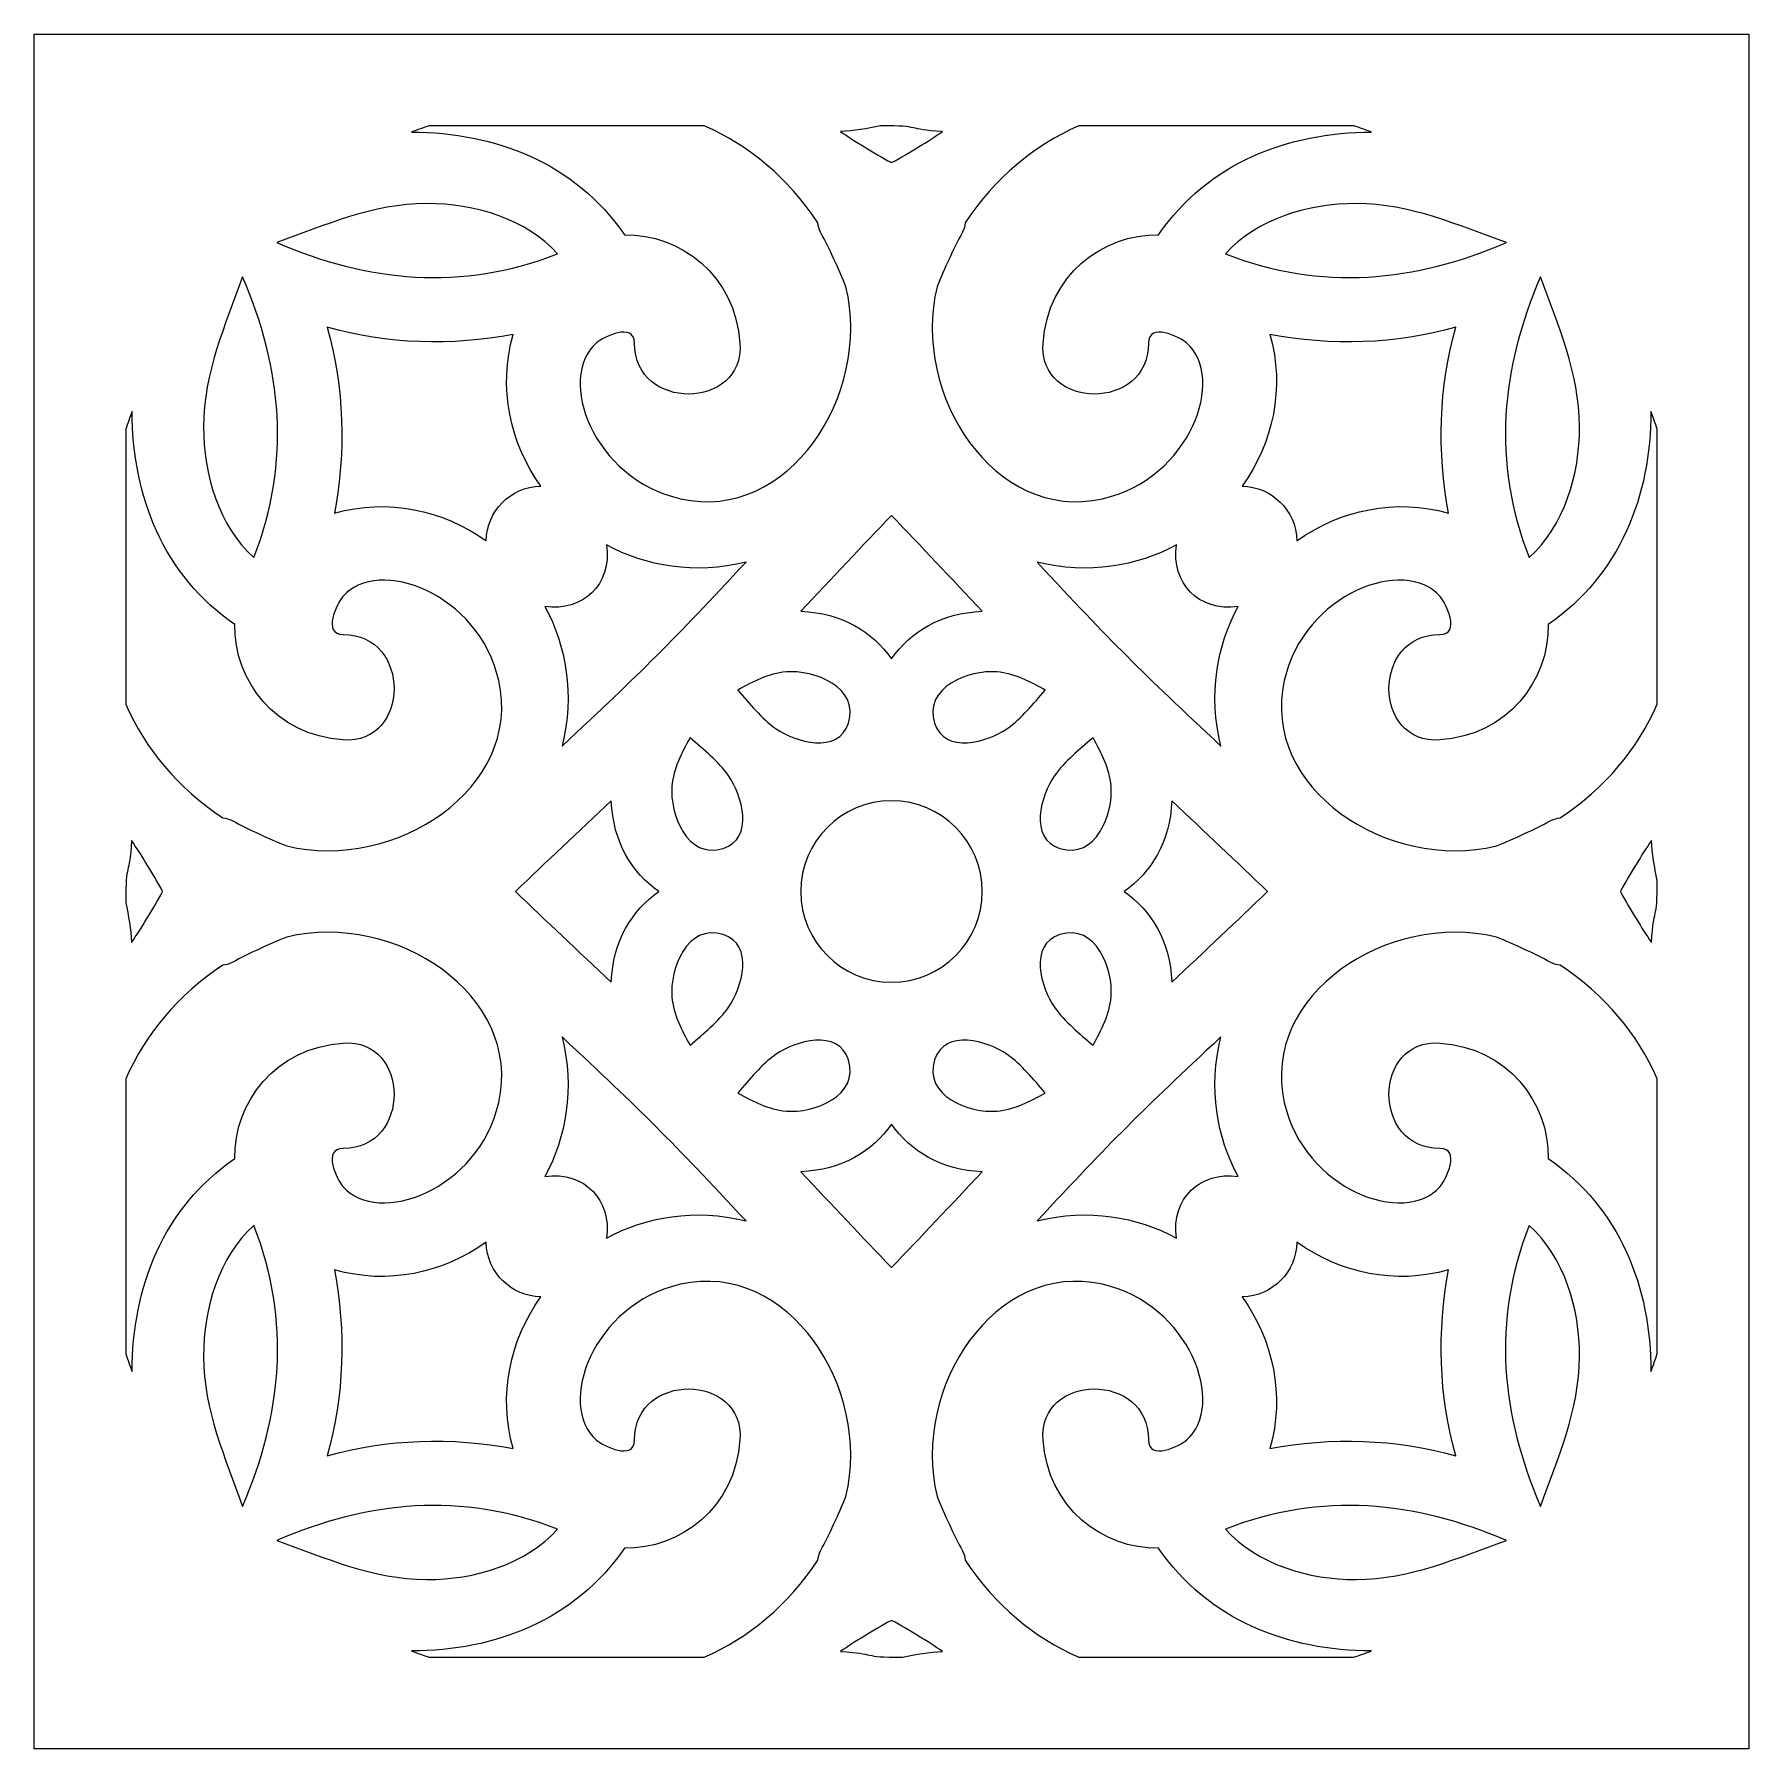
# Model space of a CAD drawing. Header units: millimetres. Extents: x -515 to 516, y -311 to 311.
# Drawn here: x -149.8 to 150.1, y 10.8 to 310.8 of the extents above; entities that cross this region are included whole.
import ezdxf

# ---------------------------------------------------------------- set-up
doc = ezdxf.new("R2010")
doc.units = ezdxf.units.MM
doc.header["$MEASUREMENT"] = 0
doc.layers.add('layer 1', color=7, linetype='Continuous')

msp = doc.modelspace()

# ---------------------------------------------------------------- linework, layer by layer
at = {"layer": 'layer 1'}
for points, knots in [([(-149.8496, 10.8001), (-135.1426, 10.8001), (135.4446, 10.8001), (150.1487, 10.8001), (150.1487, 10.8001), (150.1487, 23.974), (150.1487, 307.0618), (150.1487, 310.8005), (150.1487, 310.8005), (140.1618, 310.8005), (-143.768, 310.8005), (-149.8496, 310.8005), (-149.8496, 310.8005), (-149.8496, 296.0879), (-149.8496, 25.5043), (-149.8496, 10.8001)], [0, 0, 0, 0, 0.2, 0.2, 0.2, 0.2, 0.4, 0.4, 0.4, 0.4, 0.6, 0.6, 0.6, 0.6, 1, 1, 1, 1]), ([(-80.7227, 294.8002), (-80.7227, 294.8002), (-32.6254, 294.8002), (-32.6254, 294.8002), (-32.6254, 294.8002), (-24.8006, 291.3124), (-17.9641, 285.7313), (-12.7358, 277.8025), (-12.7358, 277.8025), (-12.6972, 277.25), (-12.5524, 276.6933), (-12.2628, 276.1541), (-12.2628, 276.1541), (-10.6158, 273.088), (-9.1587, 269.9003), (-7.8183, 266.636), (-7.8183, 266.636), (-3.2493, 247.6638), (-17.9465, 225.2895), (-36.7458, 229.5273), (-36.7458, 229.5273), (-52.1163, 232.9898), (-58.5086, 250.6891), (-51.4879, 256.796), (-51.4879, 256.796), (-50.3169, 257.8145), (-44.8103, 260.5158), (-44.8173, 256.7454), (-44.8173, 256.7454), (-44.8314, 244.7741), (-25.5731, 244.9801), (-26.3673, 256.7454), (-26.3673, 256.7454), (-27.168, 268.5739), (-36.8273, 275.9285), (-46.5774, 275.6923), (-46.5774, 275.6923), (-55.1501, 288.266), (-69.2048, 293.6812), (-83.8344, 293.6812), (-83.8344, 293.6812), (-82.8012, 294.0762), (-81.7637, 294.4445), (-80.7227, 294.8002)], [0, 0, 0, 0, 0.08333333, 0.08333333, 0.08333333, 0.08333333, 0.16666667, 0.16666667, 0.16666667, 0.16666667, 0.25, 0.25, 0.25, 0.25, 0.33333333, 0.33333333, 0.33333333, 0.33333333, 0.41666667, 0.41666667, 0.41666667, 0.41666667, 0.5, 0.5, 0.5, 0.5, 0.58333333, 0.58333333, 0.58333333, 0.58333333, 0.66666667, 0.66666667, 0.66666667, 0.66666667, 0.75, 0.75, 0.75, 0.75, 0.83333333, 0.83333333, 0.83333333, 0.83333333, 1, 1, 1, 1]), ([(-1.7711, 294.8002), (5.6579, 294.8002), (2.5222, 294.1781), (9.0902, 293.7733), (9.0902, 293.7733), (6.5225, 292.0743), (3.4424, 290.1062), (0.1513, 288.3468), (0.1513, 288.3468), (-3.1404, 290.1069), (-6.2163, 292.0743), (-8.7883, 293.7733), (-8.7883, 293.7733), (-6.4314, 293.9181), (-4.0858, 294.2772), (-1.7711, 294.8002)], [0, 0, 0, 0, 0.2, 0.2, 0.2, 0.2, 0.4, 0.4, 0.4, 0.4, 0.6, 0.6, 0.6, 0.6, 1, 1, 1, 1]), ([(13.0378, 277.8025), (18.266, 285.7313), (25.1032, 291.3124), (32.9315, 294.8002), (32.9315, 294.8002), (32.9315, 294.8002), (81.0288, 294.8002), (81.0288, 294.8002), (81.0288, 294.8002), (82.0663, 294.4445), (83.1031, 294.0762), (84.1406, 293.6812), (84.1406, 293.6812), (69.5074, 293.6812), (55.4563, 288.266), (46.8801, 275.6923), (46.8801, 275.6923), (37.1328, 275.9285), (27.4741, 268.5739), (26.6728, 256.7454), (26.6728, 256.7454), (25.8757, 244.9801), (45.1376, 244.7741), (45.12, 256.7454), (45.12, 256.7454), (45.1165, 260.5158), (50.6195, 257.8145), (51.7906, 256.796), (51.7906, 256.796), (58.8113, 250.6891), (52.4183, 232.9898), (37.052, 229.5273), (37.052, 229.5273), (18.252, 225.2895), (3.552, 247.6638), (8.1237, 266.636), (8.1237, 266.636), (9.4642, 269.9003), (10.9213, 273.088), (12.5654, 276.1541), (12.5654, 276.1541), (12.855, 276.6933), (13.0026, 277.25), (13.0378, 277.8025)], [0, 0, 0, 0, 0.08333333, 0.08333333, 0.08333333, 0.08333333, 0.16666667, 0.16666667, 0.16666667, 0.16666667, 0.25, 0.25, 0.25, 0.25, 0.33333333, 0.33333333, 0.33333333, 0.33333333, 0.41666667, 0.41666667, 0.41666667, 0.41666667, 0.5, 0.5, 0.5, 0.5, 0.58333333, 0.58333333, 0.58333333, 0.58333333, 0.66666667, 0.66666667, 0.66666667, 0.66666667, 0.75, 0.75, 0.75, 0.75, 0.83333333, 0.83333333, 0.83333333, 0.83333333, 1, 1, 1, 1]), ([(-81.1887, 281.1877), (-72.7502, 281.2179), (-63.8852, 278.5532), (-58.2759, 272.3802), (-58.2759, 272.3802), (-75.1563, 265.7686), (-91.4476, 267.5097), (-107.4353, 274.3603), (-107.4353, 274.3603), (-98.9407, 277.3681), (-90.7349, 281.1532), (-81.1887, 281.1877)], [0, 0, 0, 0, 0.25, 0.25, 0.25, 0.25, 0.5, 0.5, 0.5, 0.5, 1, 1, 1, 1]), ([(58.5779, 272.3802), (64.1906, 278.5532), (73.0529, 281.2179), (81.4949, 281.1877), (81.4949, 281.1877), (91.0376, 281.1532), (99.2426, 277.3681), (107.7415, 274.3603), (107.7415, 274.3603), (91.7538, 267.5097), (75.459, 265.7686), (58.5779, 272.3802)], [0, 0, 0, 0, 0.25, 0.25, 0.25, 0.25, 0.5, 0.5, 0.5, 0.5, 1, 1, 1, 1]), ([(-113.4115, 268.387), (-106.5602, 252.3993), (-104.8177, 236.1073), (-111.4286, 219.2262), (-111.4286, 219.2262), (-117.6022, 224.8368), (-120.2655, 233.7005), (-120.2374, 242.1403), (-120.2374, 242.1403), (-120.2023, 251.6837), (-116.4171, 259.8902), (-113.4115, 268.387)], [0, 0, 0, 0, 0.25, 0.25, 0.25, 0.25, 0.5, 0.5, 0.5, 0.5, 1, 1, 1, 1]), ([(120.5401, 242.1403), (120.5717, 233.7005), (117.9049, 224.8368), (111.7347, 219.2262), (111.7347, 219.2262), (105.1204, 236.1073), (106.8629, 252.3993), (113.7134, 268.387), (113.7134, 268.387), (116.7198, 259.8902), (120.5085, 251.6837), (120.5401, 242.1403)], [0, 0, 0, 0, 0.25, 0.25, 0.25, 0.25, 0.5, 0.5, 0.5, 0.5, 1, 1, 1, 1]), ([(-98.5737, 259.5233), (-88.1419, 256.5605), (-76.7365, 256.2484), (-66.0438, 258.2686), (-66.0438, 258.2686), (-68.7528, 248.9557), (-66.5907, 239.3203), (-61.2317, 231.7366), (-61.2317, 231.7366), (-66.6258, 231.5777), (-70.6331, 227.3131), (-70.7856, 222.1833), (-70.7856, 222.1833), (-78.37, 227.5409), (-88.0041, 229.7044), (-97.3176, 226.994), (-97.3176, 226.994), (-95.2996, 237.6895), (-95.6103, 249.0928), (-98.5737, 259.5233)], [0, 0, 0, 0, 0.16666667, 0.16666667, 0.16666667, 0.16666667, 0.33333333, 0.33333333, 0.33333333, 0.33333333, 0.5, 0.5, 0.5, 0.5, 0.66666667, 0.66666667, 0.66666667, 0.66666667, 1, 1, 1, 1]), ([(66.35, 258.2686), (77.0426, 256.2484), (88.4445, 256.5605), (98.8757, 259.5233), (98.8757, 259.5233), (95.9157, 249.0928), (95.6023, 237.6895), (97.6203, 226.994), (97.6203, 226.994), (88.3103, 229.7044), (78.6727, 227.5409), (71.0911, 222.1833), (71.0911, 222.1833), (70.9287, 227.607), (66.636, 231.5861), (61.5378, 231.7366), (61.5378, 231.7366), (66.8933, 239.3203), (69.0562, 248.9557), (66.35, 258.2686)], [0, 0, 0, 0, 0.16666667, 0.16666667, 0.16666667, 0.16666667, 0.33333333, 0.33333333, 0.33333333, 0.33333333, 0.5, 0.5, 0.5, 0.5, 0.66666667, 0.66666667, 0.66666667, 0.66666667, 1, 1, 1, 1]), ([(-133.8514, 241.6743), (-133.495, 242.7132), (-133.1246, 243.7514), (-132.7295, 244.7868), (-132.7295, 244.7868), (-132.7295, 230.1536), (-127.3143, 216.1017), (-114.7414, 207.5276), (-114.7414, 207.5276), (-114.9776, 197.7783), (-107.6223, 188.1196), (-95.7937, 187.3183), (-95.7937, 187.3183), (-84.0284, 186.5219), (-83.8239, 205.783), (-95.7937, 205.7669), (-95.7937, 205.7669), (-99.5648, 205.7612), (-96.8629, 211.2671), (-95.8465, 212.4382), (-95.8465, 212.4382), (-89.7361, 219.4581), (-72.041, 213.0659), (-68.5771, 197.6975), (-68.5771, 197.6975), (-64.3399, 178.8981), (-86.7136, 164.1996), (-105.6858, 168.7692), (-105.6858, 168.7692), (-108.9487, 170.1089), (-112.1378, 171.5668), (-115.2032, 173.213), (-115.2032, 173.213), (-115.743, 173.5026), (-116.3004, 173.6474), (-116.8508, 173.6861), (-116.8508, 173.6861), (-124.781, 178.9143), (-130.3621, 185.7515), (-133.8514, 193.5791), (-133.8514, 193.5791), (-133.8514, 193.5791), (-133.8514, 241.6743), (-133.8514, 241.6743)], [0, 0, 0, 0, 0.08333333, 0.08333333, 0.08333333, 0.08333333, 0.16666667, 0.16666667, 0.16666667, 0.16666667, 0.25, 0.25, 0.25, 0.25, 0.33333333, 0.33333333, 0.33333333, 0.33333333, 0.41666667, 0.41666667, 0.41666667, 0.41666667, 0.5, 0.5, 0.5, 0.5, 0.58333333, 0.58333333, 0.58333333, 0.58333333, 0.66666667, 0.66666667, 0.66666667, 0.66666667, 0.75, 0.75, 0.75, 0.75, 0.83333333, 0.83333333, 0.83333333, 0.83333333, 1, 1, 1, 1]), ([(134.1505, 241.6862), (134.1505, 241.6862), (134.1505, 193.5693), (134.1505, 193.5693), (134.1505, 193.5693), (130.6613, 185.7452), (125.0802, 178.9122), (117.157, 173.6861), (117.157, 173.6861), (116.6031, 173.6474), (116.0457, 173.5026), (115.5094, 173.213), (115.5094, 173.213), (112.4405, 171.5668), (109.2549, 170.1089), (105.9913, 168.7692), (105.9913, 168.7692), (87.019, 164.1996), (64.6426, 178.8981), (68.8825, 197.6975), (68.8825, 197.6975), (72.3437, 213.0659), (90.0422, 219.4581), (96.1491, 212.4382), (96.1491, 212.4382), (97.1683, 211.2671), (99.871, 205.7612), (96.0999, 205.7669), (96.0999, 205.7669), (84.1301, 205.783), (84.3346, 186.5219), (96.0999, 187.3183), (96.0999, 187.3183), (107.9285, 188.1196), (115.2802, 197.7783), (115.0475, 207.5276), (115.0475, 207.5276), (127.6205, 216.1017), (133.0357, 230.1536), (133.0357, 244.7868), (133.0357, 244.7868), (133.4272, 243.7556), (133.7977, 242.7216), (134.1505, 241.6862)], [0, 0, 0, 0, 0.08333333, 0.08333333, 0.08333333, 0.08333333, 0.16666667, 0.16666667, 0.16666667, 0.16666667, 0.25, 0.25, 0.25, 0.25, 0.33333333, 0.33333333, 0.33333333, 0.33333333, 0.41666667, 0.41666667, 0.41666667, 0.41666667, 0.5, 0.5, 0.5, 0.5, 0.58333333, 0.58333333, 0.58333333, 0.58333333, 0.66666667, 0.66666667, 0.66666667, 0.66666667, 0.75, 0.75, 0.75, 0.75, 0.83333333, 0.83333333, 0.83333333, 0.83333333, 1, 1, 1, 1]), ([(0.1513, 201.4967), (-3.1826, 206.2814), (-8.5127, 209.5176), (-15.7239, 209.8472), (-15.7239, 209.8472), (-10.27, 215.6062), (-5.0172, 221.226), (0.1513, 226.5969), (0.1513, 226.5969), (5.3226, 221.226), (10.5755, 215.6062), (16.0301, 209.8472), (16.0301, 209.8472), (8.8013, 209.5169), (3.467, 206.2568), (0.1513, 201.4967)], [0, 0, 0, 0, 0.2, 0.2, 0.2, 0.2, 0.4, 0.4, 0.4, 0.4, 0.6, 0.6, 0.6, 0.6, 1, 1, 1, 1]), ([(-49.6962, 221.4467), (-42.7817, 217.6812), (-34.3362, 216.2233), (-25.3052, 218.4516), (-25.3052, 218.4516), (-38.1179, 204.6549), (-43.5929, 199.1743), (-57.4999, 186.2562), (-57.4999, 186.2562), (-55.2738, 195.2886), (-56.7309, 203.734), (-60.495, 210.6486), (-60.495, 210.6486), (-53.8518, 209.7882), (-48.7859, 214.3979), (-49.6962, 221.4467)], [0, 0, 0, 0, 0.2, 0.2, 0.2, 0.2, 0.4, 0.4, 0.4, 0.4, 0.6, 0.6, 0.6, 0.6, 1, 1, 1, 1]), ([(60.8005, 210.6486), (57.0329, 203.734), (55.5765, 195.2886), (57.8061, 186.2562), (57.8061, 186.2562), (44.0157, 199.0639), (38.5014, 204.5705), (25.6114, 218.4516), (25.6114, 218.4516), (34.6424, 216.2233), (43.0879, 217.6812), (50.0024, 221.4467), (50.0024, 221.4467), (49.1378, 214.7753), (53.7805, 209.7397), (60.8005, 210.6486)], [0, 0, 0, 0, 0.2, 0.2, 0.2, 0.2, 0.4, 0.4, 0.4, 0.4, 0.6, 0.6, 0.6, 0.6, 1, 1, 1, 1]), ([(-7.3839, 190.2438), (-9.1236, 184.7766), (-16.7466, 186.9479), (-20.0524, 189.2857), (-20.0524, 189.2857), (-22.6736, 191.1456), (-24.6628, 193.6529), (-26.7518, 196.0569), (-26.7518, 196.0569), (-24.0984, 197.4929), (-21.435, 198.936), (-18.2494, 199.2214), (-18.2494, 199.2214), (-13.4802, 199.6473), (-5.3771, 196.5658), (-7.3839, 190.2438)], [0, 0, 0, 0, 0.2, 0.2, 0.2, 0.2, 0.4, 0.4, 0.4, 0.4, 0.6, 0.6, 0.6, 0.6, 1, 1, 1, 1]), ([(27.0538, 196.0569), (24.969, 193.6529), (22.9797, 191.1456), (20.3544, 189.2857), (20.3544, 189.2857), (17.0493, 186.9479), (9.4255, 184.7766), (7.69, 190.2438), (7.69, 190.2438), (5.679, 196.5658), (13.7864, 199.6473), (18.5556, 199.2214), (18.5556, 199.2214), (21.7412, 198.936), (24.401, 197.4929), (27.0538, 196.0569)], [0, 0, 0, 0, 0.2, 0.2, 0.2, 0.2, 0.4, 0.4, 0.4, 0.4, 0.6, 0.6, 0.6, 0.6, 1, 1, 1, 1]), ([(-38.2697, 179.2018), (-37.9843, 182.3867), (-36.5413, 185.0479), (-35.1052, 187.7021), (-35.1052, 187.7021), (-32.7027, 185.6137), (-30.1947, 183.6259), (-28.3355, 181.0005), (-28.3355, 181.0005), (-25.9969, 177.6983), (-23.8235, 170.0731), (-29.295, 168.3355), (-29.295, 168.3355), (-35.6134, 166.3273), (-38.6964, 174.4318), (-38.2697, 179.2018)], [0, 0, 0, 0, 0.2, 0.2, 0.2, 0.2, 0.4, 0.4, 0.4, 0.4, 0.6, 0.6, 0.6, 0.6, 1, 1, 1, 1]), ([(28.6382, 181.0005), (30.5009, 183.6259), (33.0053, 185.6137), (35.4114, 187.7021), (35.4114, 187.7021), (36.8474, 185.0479), (38.2898, 182.3867), (38.5724, 179.2018), (38.5724, 179.2018), (39.0026, 174.4318), (35.9196, 166.3273), (29.5976, 168.3355), (29.5976, 168.3355), (24.1297, 170.0731), (26.3031, 177.6983), (28.6382, 181.0005)], [0, 0, 0, 0, 0.2, 0.2, 0.2, 0.2, 0.4, 0.4, 0.4, 0.4, 0.6, 0.6, 0.6, 0.6, 1, 1, 1, 1]), ([(-48.8956, 176.6769), (-48.5638, 169.4194), (-45.2862, 164.1019), (-40.545, 160.7996), (-40.545, 160.7996), (-45.3185, 157.4734), (-48.5638, 152.1517), (-48.8956, 144.9216), (-48.8956, 144.9216), (-54.6559, 150.3762), (-60.2757, 155.6276), (-65.6452, 160.7989), (-65.6452, 160.7989), (-60.2757, 165.9695), (-54.6559, 171.2217), (-48.8956, 176.6769)], [0, 0, 0, 0, 0.2, 0.2, 0.2, 0.2, 0.4, 0.4, 0.4, 0.4, 0.6, 0.6, 0.6, 0.6, 1, 1, 1, 1]), ([(-15.7239, 160.7982), (-15.7239, 169.5663), (-8.6154, 176.6748), (0.1513, 176.6748), (0.1513, 176.6748), (8.9215, 176.6748), (16.0265, 169.5663), (16.0301, 160.7982), (16.0301, 160.7982), (16.0265, 152.0301), (8.9215, 144.9223), (0.1513, 144.9216), (0.1513, 144.9216), (-8.6154, 144.9223), (-15.7239, 152.0301), (-15.7239, 160.7982)], [0, 0, 0, 0, 0.2, 0.2, 0.2, 0.2, 0.4, 0.4, 0.4, 0.4, 0.6, 0.6, 0.6, 0.6, 1, 1, 1, 1]), ([(65.9514, 160.7989), (60.5784, 155.6276), (54.9586, 150.3762), (49.2011, 144.9216), (49.2011, 144.9216), (48.87, 152.1517), (45.6106, 157.4819), (40.8477, 160.7996), (40.8477, 160.7996), (45.6493, 164.1405), (48.8735, 169.4791), (49.2011, 176.6769), (49.2011, 176.6769), (54.9621, 171.2217), (60.5784, 165.9695), (65.9514, 160.7989)], [0, 0, 0, 0, 0.2, 0.2, 0.2, 0.2, 0.4, 0.4, 0.4, 0.4, 0.6, 0.6, 0.6, 0.6, 1, 1, 1, 1]), ([(-132.8209, 169.7392), (-131.1241, 167.1687), (-129.1559, 164.092), (-127.3959, 160.7996), (-127.3959, 160.7996), (-129.1559, 157.5065), (-131.1241, 154.4284), (-132.8209, 151.8586), (-132.8209, 151.8586), (-132.9692, 154.2141), (-133.3291, 156.5618), (-133.8514, 158.8757), (-133.8514, 158.8757), (-133.8514, 166.3055), (-133.2272, 163.1677), (-132.8209, 169.7392)], [0, 0, 0, 0, 0.2, 0.2, 0.2, 0.2, 0.4, 0.4, 0.4, 0.4, 0.6, 0.6, 0.6, 0.6, 1, 1, 1, 1]), ([(133.1271, 151.8586), (131.4267, 154.4284), (129.4586, 157.5065), (127.7013, 160.7996), (127.7013, 160.7996), (129.4586, 164.092), (131.4267, 167.1687), (133.1271, 169.7392), (133.1271, 169.7392), (133.2719, 167.3894), (133.6283, 165.0473), (134.1505, 162.7396), (134.1505, 162.7396), (134.1505, 155.286), (133.5292, 158.3992), (133.1271, 151.8586)], [0, 0, 0, 0, 0.2, 0.2, 0.2, 0.2, 0.4, 0.4, 0.4, 0.4, 0.6, 0.6, 0.6, 0.6, 1, 1, 1, 1]), ([(-133.8514, 128.018), (-130.3621, 135.8463), (-124.781, 142.6828), (-116.8508, 147.9118), (-116.8508, 147.9118), (-116.3004, 147.9497), (-115.743, 148.0952), (-115.2032, 148.3841), (-115.2032, 148.3841), (-112.1378, 150.0303), (-108.9487, 151.4882), (-105.6858, 152.8279), (-105.6858, 152.8279), (-86.7136, 157.3975), (-64.3399, 142.6997), (-68.5771, 123.8997), (-68.5771, 123.8997), (-72.041, 108.5312), (-89.7361, 102.139), (-95.8465, 109.1589), (-95.8465, 109.1589), (-96.8629, 110.3307), (-99.5648, 115.8366), (-95.7937, 115.831), (-95.7937, 115.831), (-83.8239, 115.8141), (-84.0284, 135.0752), (-95.7937, 134.2795), (-95.7937, 134.2795), (-107.6223, 133.4782), (-114.9776, 123.8195), (-114.7414, 114.0695), (-114.7414, 114.0695), (-127.3143, 105.4954), (-132.7295, 91.4435), (-132.7295, 76.8103), (-132.7295, 76.8103), (-133.1246, 77.8457), (-133.495, 78.8839), (-133.8514, 79.9235), (-133.8514, 79.9235), (-133.8514, 79.9235), (-133.8514, 128.018), (-133.8514, 128.018)], [0, 0, 0, 0, 0.08333333, 0.08333333, 0.08333333, 0.08333333, 0.16666667, 0.16666667, 0.16666667, 0.16666667, 0.25, 0.25, 0.25, 0.25, 0.33333333, 0.33333333, 0.33333333, 0.33333333, 0.41666667, 0.41666667, 0.41666667, 0.41666667, 0.5, 0.5, 0.5, 0.5, 0.58333333, 0.58333333, 0.58333333, 0.58333333, 0.66666667, 0.66666667, 0.66666667, 0.66666667, 0.75, 0.75, 0.75, 0.75, 0.83333333, 0.83333333, 0.83333333, 0.83333333, 1, 1, 1, 1]), ([(134.1505, 79.9109), (133.7977, 78.8762), (133.4272, 77.8422), (133.0357, 76.8103), (133.0357, 76.8103), (133.0357, 91.4435), (127.6205, 105.4954), (115.0475, 114.0695), (115.0475, 114.0695), (115.2802, 123.8195), (107.9285, 133.4782), (96.0999, 134.2795), (96.0999, 134.2795), (84.3346, 135.0752), (84.1301, 115.8141), (96.0999, 115.831), (96.0999, 115.831), (99.871, 115.8366), (97.1683, 110.3307), (96.1491, 109.1589), (96.1491, 109.1589), (90.0422, 102.139), (72.3437, 108.5312), (68.8825, 123.8997), (68.8825, 123.8997), (64.6426, 142.6997), (87.019, 157.3975), (105.9913, 152.8279), (105.9913, 152.8279), (109.2549, 151.4882), (112.4405, 150.0303), (115.5094, 148.3841), (115.5094, 148.3841), (116.0457, 148.0952), (116.6031, 147.9497), (117.157, 147.9118), (117.157, 147.9118), (125.0802, 142.6849), (130.6613, 135.8526), (134.1505, 128.0279), (134.1505, 128.0279), (134.1505, 128.0279), (134.1505, 79.9109), (134.1505, 79.9109)], [0, 0, 0, 0, 0.08333333, 0.08333333, 0.08333333, 0.08333333, 0.16666667, 0.16666667, 0.16666667, 0.16666667, 0.25, 0.25, 0.25, 0.25, 0.33333333, 0.33333333, 0.33333333, 0.33333333, 0.41666667, 0.41666667, 0.41666667, 0.41666667, 0.5, 0.5, 0.5, 0.5, 0.58333333, 0.58333333, 0.58333333, 0.58333333, 0.66666667, 0.66666667, 0.66666667, 0.66666667, 0.75, 0.75, 0.75, 0.75, 0.83333333, 0.83333333, 0.83333333, 0.83333333, 1, 1, 1, 1]), ([(-29.295, 153.2616), (-23.8235, 151.5247), (-25.9969, 143.8996), (-28.3355, 140.5966), (-28.3355, 140.5966), (-30.1947, 137.9712), (-32.7027, 135.9841), (-35.1052, 133.8957), (-35.1052, 133.8957), (-36.5413, 136.5492), (-37.9843, 139.2111), (-38.2697, 142.3946), (-38.2697, 142.3946), (-38.6964, 147.166), (-35.6134, 155.2705), (-29.295, 153.2616)], [0, 0, 0, 0, 0.2, 0.2, 0.2, 0.2, 0.4, 0.4, 0.4, 0.4, 0.6, 0.6, 0.6, 0.6, 1, 1, 1, 1]), ([(29.5976, 153.2616), (35.9196, 155.2705), (39.0026, 147.166), (38.5724, 142.3946), (38.5724, 142.3946), (38.2898, 139.2111), (36.8474, 136.5492), (35.4114, 133.8957), (35.4114, 133.8957), (33.0053, 135.9841), (30.5009, 137.9712), (28.6382, 140.5966), (28.6382, 140.5966), (26.3031, 143.8996), (24.1297, 151.5247), (29.5976, 153.2616)], [0, 0, 0, 0, 0.2, 0.2, 0.2, 0.2, 0.4, 0.4, 0.4, 0.4, 0.6, 0.6, 0.6, 0.6, 1, 1, 1, 1]), ([(-60.495, 110.9493), (-56.7309, 117.8638), (-55.2738, 126.3092), (-57.4999, 135.3416), (-57.4999, 135.3416), (-43.713, 122.5332), (-38.224, 117.0533), (-25.3052, 103.1456), (-25.3052, 103.1456), (-34.3362, 105.3738), (-42.7817, 103.9173), (-49.6962, 100.1505), (-49.6962, 100.1505), (-48.8387, 106.8091), (-53.4603, 111.8595), (-60.495, 110.9493)], [0, 0, 0, 0, 0.2, 0.2, 0.2, 0.2, 0.4, 0.4, 0.4, 0.4, 0.6, 0.6, 0.6, 0.6, 1, 1, 1, 1]), ([(-26.7518, 125.5389), (-24.6628, 127.9442), (-22.6736, 130.4522), (-20.0524, 132.3114), (-20.0524, 132.3114), (-16.7466, 134.65), (-9.1236, 136.8213), (-7.3839, 131.3533), (-7.3839, 131.3533), (-5.3771, 125.0321), (-13.4802, 121.9505), (-18.2494, 122.3758), (-18.2494, 122.3758), (-21.435, 122.6611), (-24.0984, 124.1035), (-26.7518, 125.5389)], [0, 0, 0, 0, 0.2, 0.2, 0.2, 0.2, 0.4, 0.4, 0.4, 0.4, 0.6, 0.6, 0.6, 0.6, 1, 1, 1, 1]), ([(7.69, 131.3533), (9.4255, 136.8213), (17.0493, 134.65), (20.3544, 132.3114), (20.3544, 132.3114), (22.9797, 130.4522), (24.969, 127.9442), (27.0538, 125.5389), (27.0538, 125.5389), (24.401, 124.1035), (21.7412, 122.6611), (18.5556, 122.3758), (18.5556, 122.3758), (13.7864, 121.9505), (5.679, 125.0321), (7.69, 131.3533)], [0, 0, 0, 0, 0.2, 0.2, 0.2, 0.2, 0.4, 0.4, 0.4, 0.4, 0.6, 0.6, 0.6, 0.6, 1, 1, 1, 1]), ([(50.0024, 100.1505), (43.0879, 103.9173), (34.6424, 105.3738), (25.6114, 103.1456), (25.6114, 103.1456), (38.4311, 116.9486), (43.9236, 122.4496), (57.8061, 135.3416), (57.8061, 135.3416), (55.5765, 126.3092), (57.0329, 117.8638), (60.8005, 110.9493), (60.8005, 110.9493), (54.1404, 111.811), (49.0921, 107.1852), (50.0024, 100.1505)], [0, 0, 0, 0, 0.2, 0.2, 0.2, 0.2, 0.4, 0.4, 0.4, 0.4, 0.6, 0.6, 0.6, 0.6, 1, 1, 1, 1]), ([(0.1513, 120.1011), (3.4852, 115.3157), (8.8154, 112.0802), (16.0301, 111.7499), (16.0301, 111.7499), (10.5755, 105.9909), (5.3226, 100.3719), (0.1513, 95.0002), (0.1513, 95.0002), (-5.0172, 100.3719), (-10.2735, 105.9909), (-15.7239, 111.7499), (-15.7239, 111.7499), (-8.4952, 112.0809), (-3.165, 115.3396), (0.1513, 120.1011)], [0, 0, 0, 0, 0.2, 0.2, 0.2, 0.2, 0.4, 0.4, 0.4, 0.4, 0.6, 0.6, 0.6, 0.6, 1, 1, 1, 1]), ([(-120.2374, 79.4568), (-120.2655, 87.8973), (-117.6022, 96.7603), (-111.4286, 102.3716), (-111.4286, 102.3716), (-104.8177, 85.4899), (-106.5602, 69.1978), (-113.4115, 53.2101), (-113.4115, 53.2101), (-116.4171, 61.7069), (-120.2023, 69.9141), (-120.2374, 79.4568)], [0, 0, 0, 0, 0.25, 0.25, 0.25, 0.25, 0.5, 0.5, 0.5, 0.5, 1, 1, 1, 1]), ([(113.7134, 53.2101), (106.8629, 69.1978), (105.1204, 85.4899), (111.7347, 102.3716), (111.7347, 102.3716), (117.9049, 96.7603), (120.5717, 87.8973), (120.5401, 79.4568), (120.5401, 79.4568), (120.5085, 69.9141), (116.7198, 61.7069), (113.7134, 53.2101)], [0, 0, 0, 0, 0.25, 0.25, 0.25, 0.25, 0.5, 0.5, 0.5, 0.5, 1, 1, 1, 1]), ([(-97.3176, 94.6031), (-88.0041, 91.8927), (-78.37, 94.0569), (-70.7856, 99.4145), (-70.7856, 99.4145), (-70.6232, 94.0035), (-66.3404, 90.0117), (-61.2317, 89.8606), (-61.2317, 89.8606), (-66.5907, 82.2776), (-68.7528, 72.6407), (-66.0438, 63.3285), (-66.0438, 63.3285), (-76.7365, 65.3487), (-88.1419, 65.0366), (-98.5737, 62.0724), (-98.5737, 62.0724), (-95.6103, 72.505), (-95.2996, 83.9083), (-97.3176, 94.6031)], [0, 0, 0, 0, 0.16666667, 0.16666667, 0.16666667, 0.16666667, 0.33333333, 0.33333333, 0.33333333, 0.33333333, 0.5, 0.5, 0.5, 0.5, 0.66666667, 0.66666667, 0.66666667, 0.66666667, 1, 1, 1, 1]), ([(98.8757, 62.0724), (88.4445, 65.0366), (77.0426, 65.3487), (66.35, 63.3285), (66.35, 63.3285), (69.0562, 72.6407), (66.8933, 82.2776), (61.5378, 89.8606), (61.5378, 89.8606), (66.9531, 90.0201), (70.9364, 94.3051), (71.0911, 99.4145), (71.0911, 99.4145), (78.6727, 94.0569), (88.3103, 91.8927), (97.6203, 94.6031), (97.6203, 94.6031), (95.6023, 83.9083), (95.9157, 72.505), (98.8757, 62.0724)], [0, 0, 0, 0, 0.16666667, 0.16666667, 0.16666667, 0.16666667, 0.33333333, 0.33333333, 0.33333333, 0.33333333, 0.5, 0.5, 0.5, 0.5, 0.66666667, 0.66666667, 0.66666667, 0.66666667, 1, 1, 1, 1]), ([(-12.7358, 43.7954), (-17.9605, 35.8694), (-24.7935, 30.2883), (-32.6183, 26.8004), (-32.6183, 26.8004), (-32.6183, 26.8004), (-80.7339, 26.8004), (-80.7339, 26.8004), (-80.7339, 26.8004), (-81.7707, 27.1547), (-82.8047, 27.5216), (-83.8344, 27.9152), (-83.8344, 27.9152), (-69.2048, 27.9152), (-55.1501, 33.3319), (-46.5774, 45.9048), (-46.5774, 45.9048), (-36.8273, 45.6686), (-27.168, 53.0232), (-26.3673, 64.8524), (-26.3673, 64.8524), (-25.5731, 76.617), (-44.8314, 76.823), (-44.8173, 64.8524), (-44.8173, 64.8524), (-44.8103, 61.0813), (-50.3169, 63.7826), (-51.4879, 64.8011), (-51.4879, 64.8011), (-58.5086, 70.9087), (-52.1163, 88.6073), (-36.7458, 92.0698), (-36.7458, 92.0698), (-17.9465, 96.3076), (-3.2493, 73.9333), (-7.8183, 54.9611), (-7.8183, 54.9611), (-9.1587, 51.6975), (-10.6158, 48.5098), (-12.2628, 45.443), (-12.2628, 45.443), (-12.5524, 44.9039), (-12.6972, 44.3472), (-12.7358, 43.7954)], [0, 0, 0, 0, 0.08333333, 0.08333333, 0.08333333, 0.08333333, 0.16666667, 0.16666667, 0.16666667, 0.16666667, 0.25, 0.25, 0.25, 0.25, 0.33333333, 0.33333333, 0.33333333, 0.33333333, 0.41666667, 0.41666667, 0.41666667, 0.41666667, 0.5, 0.5, 0.5, 0.5, 0.58333333, 0.58333333, 0.58333333, 0.58333333, 0.66666667, 0.66666667, 0.66666667, 0.66666667, 0.75, 0.75, 0.75, 0.75, 0.83333333, 0.83333333, 0.83333333, 0.83333333, 1, 1, 1, 1]), ([(81.0394, 26.8004), (81.0394, 26.8004), (32.921, 26.8004), (32.921, 26.8004), (32.921, 26.8004), (25.0997, 30.2883), (18.266, 35.8694), (13.0378, 43.7954), (13.0378, 43.7954), (13.0026, 44.3472), (12.855, 44.9039), (12.5654, 45.443), (12.5654, 45.443), (10.9213, 48.5098), (9.4642, 51.6975), (8.1237, 54.9611), (8.1237, 54.9611), (3.552, 73.9333), (18.252, 96.3076), (37.052, 92.0698), (37.052, 92.0698), (52.4183, 88.6073), (58.8113, 70.9087), (51.7906, 64.8011), (51.7906, 64.8011), (50.6195, 63.7826), (45.1165, 61.0813), (45.12, 64.8524), (45.12, 64.8524), (45.1376, 76.823), (25.8757, 76.617), (26.6728, 64.8524), (26.6728, 64.8524), (27.4741, 53.0232), (37.1328, 45.6686), (46.8801, 45.9048), (46.8801, 45.9048), (55.4563, 33.3319), (69.5074, 27.9152), (84.1406, 27.9152), (84.1406, 27.9152), (83.1108, 27.5216), (82.0769, 27.1547), (81.0394, 26.8004)], [0, 0, 0, 0, 0.08333333, 0.08333333, 0.08333333, 0.08333333, 0.16666667, 0.16666667, 0.16666667, 0.16666667, 0.25, 0.25, 0.25, 0.25, 0.33333333, 0.33333333, 0.33333333, 0.33333333, 0.41666667, 0.41666667, 0.41666667, 0.41666667, 0.5, 0.5, 0.5, 0.5, 0.58333333, 0.58333333, 0.58333333, 0.58333333, 0.66666667, 0.66666667, 0.66666667, 0.66666667, 0.75, 0.75, 0.75, 0.75, 0.83333333, 0.83333333, 0.83333333, 0.83333333, 1, 1, 1, 1]), ([(-58.2759, 49.2169), (-63.8852, 43.0447), (-72.7502, 40.3799), (-81.1887, 40.4095), (-81.1887, 40.4095), (-90.7349, 40.4439), (-98.9407, 44.2291), (-107.4353, 47.2375), (-107.4353, 47.2375), (-91.4476, 54.0874), (-75.1563, 55.8285), (-58.2759, 49.2169)], [0, 0, 0, 0, 0.25, 0.25, 0.25, 0.25, 0.5, 0.5, 0.5, 0.5, 1, 1, 1, 1]), ([(81.4949, 40.4095), (73.0529, 40.3799), (64.1906, 43.0447), (58.5779, 49.2169), (58.5779, 49.2169), (75.459, 55.8285), (91.7538, 54.0874), (107.7415, 47.2375), (107.7415, 47.2375), (99.2426, 44.2291), (91.0376, 40.4439), (81.4949, 40.4095)], [0, 0, 0, 0, 0.25, 0.25, 0.25, 0.25, 0.5, 0.5, 0.5, 0.5, 1, 1, 1, 1]), ([(2.0914, 26.8004), (-5.3447, 26.8004), (-2.2372, 27.4211), (-8.7883, 27.8246), (-8.7883, 27.8246), (-6.2163, 29.5228), (-3.1404, 31.4909), (0.1513, 33.2503), (0.1513, 33.2503), (3.4459, 31.4916), (6.5225, 29.5228), (9.0902, 27.8246), (9.0902, 27.8246), (6.7411, 27.6798), (4.3983, 27.3213), (2.0914, 26.8004)], [0, 0, 0, 0, 0.2, 0.2, 0.2, 0.2, 0.4, 0.4, 0.4, 0.4, 0.6, 0.6, 0.6, 0.6, 1, 1, 1, 1])]:
    msp.add_open_spline(points, degree=3, knots=knots, dxfattribs=at)

doc.saveas('drawing.dxf')
